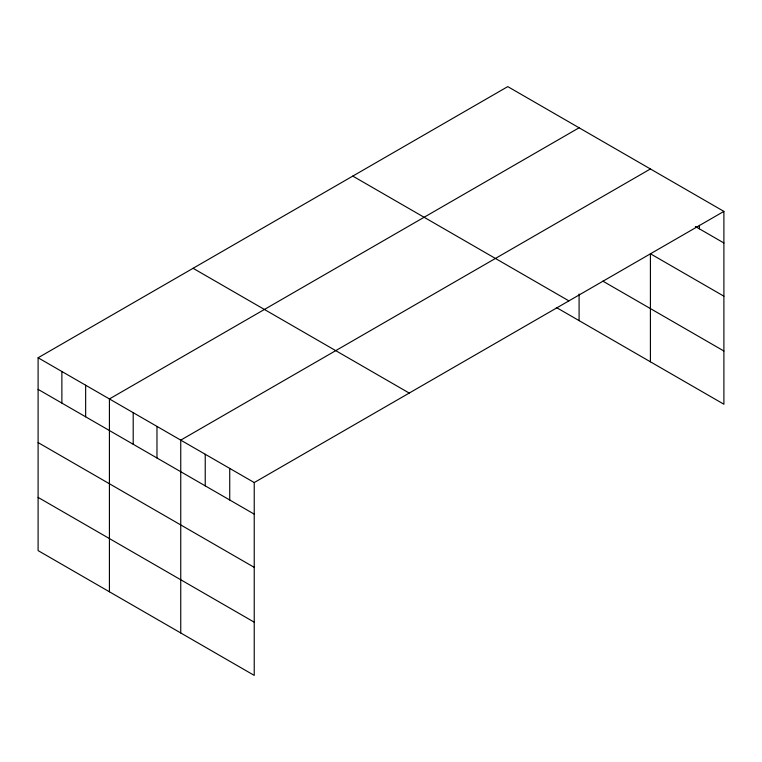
<?xml version="1.0" encoding="UTF-8"?>
<svg xmlns="http://www.w3.org/2000/svg" width="762" height="762" viewBox="0 0 762 762"><rect width="100%" height="100%" fill="white"/><g stroke="black" fill="none" stroke-linecap="round" stroke-linejoin="round"><path stroke-width="1.14" d="M723.9 211.388L254.232 482.556L254.232 675.389L38.1 550.612L38.1 357.769L507.768 86.611L723.9 211.388L723.9 404.231L556.308 307.467M579.091 127.787L109.423 398.945L109.423 591.788M650.415 168.964L180.746 440.131L180.746 632.965M695.325 226.485L723.9 242.983M723.9 296.189L650.415 253.765L650.415 361.807M602.866 281.14L723.9 351.015M352.777 176.089L568.909 300.876M193.091 268.291L409.223 393.068M38.1 357.769L254.232 482.556M38.1 389.363L254.232 514.14M38.1 442.579L254.232 567.357M38.1 497.396L254.232 622.183M699.402 225.333L699.402 228.838M579.091 294.018L579.091 320.621M229.733 468.411L229.733 500.005M205.235 454.266L205.235 485.861M156.972 426.406L156.972 457.991M133.198 412.68L133.198 444.265M85.649 385.22L85.649 416.814M61.874 371.494L61.874 403.088"/></g></svg>
